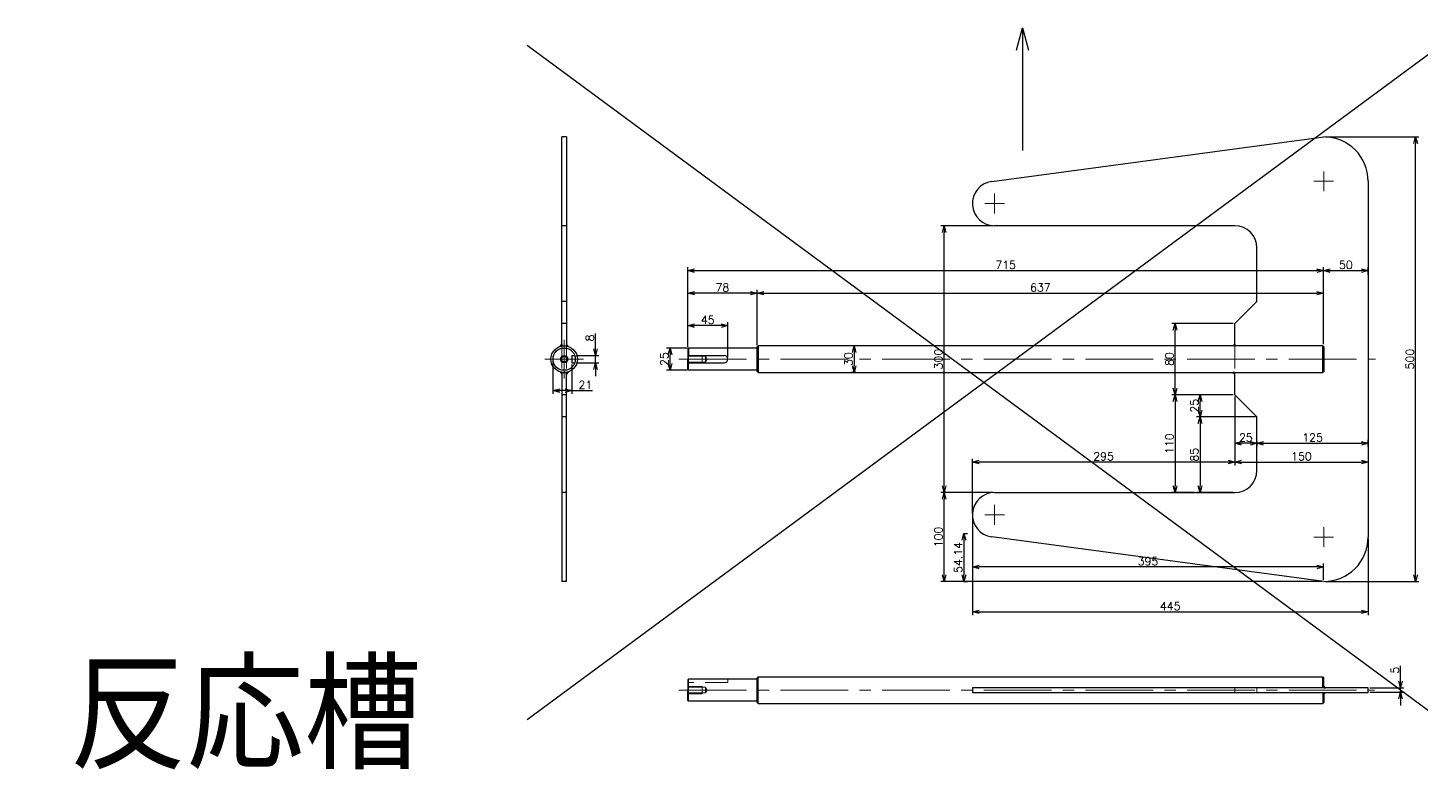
# Model space of a CAD drawing. Header units: millimetres. Extents: x -8731 to 85711, y -14522 to 31379.
# Drawn here: x 40509 to 42076, y 6147 to 6984 of the extents above; entities that cross this region are included whole.
import ezdxf
from ezdxf import colors
from ezdxf.entities.mleader import LeaderData, LeaderLine
from ezdxf.enums import TextEntityAlignment as Align
from ezdxf.math import Vec2, Vec3

# ---------------------------------------------------------------- set-up
doc = ezdxf.new("R2010")
doc.units = ezdxf.units.MM
doc.header["$LTSCALE"] = 4
doc.header["$PDMODE"] = 99
doc.header["$PDSIZE"] = 1
doc.linetypes.add('CENTER2', pattern=[28.575, 19.05, -3.175, 3.175, -3.175])
doc.linetypes.add('HIDDEN', pattern=[9.525, 6.35, -3.175])
for name, color, linetype, lineweight in [('04_HIDDEN', 2, 'HIDDEN', 13), ('05_CENTER', 4, 'CENTER2', 13), ('08_DIM', 3, 'Continuous', 13)]:
    doc.layers.add(name, color=color, linetype=linetype, lineweight=lineweight)
doc.layers.add('10_DRAFT', color=8, linetype='Continuous', lineweight=0, plot=False)
doc.styles.add('KSS_TXT', font='txt.shx', dxfattribs={"bigfont": 'extfont2.shx'})
doc.styles.get("Standard").update_dxf_attribs({"font": 'txt.shx', "bigfont": 'extfont2.shx'})
doc.dimstyles.new('KSS_DIM', dxfattribs={"dimscale": 3, "dimtxt": 3, "dimasz": 2.5, "dimexe": 1.25, "dimexo": 0.625, "dimtad": 1, "dimdsep": 46, "dimtxsty": 'KSS_TXT', "dimblk": 'OPEN30', "dimcen": 0, "dimazin": 2, "dimtfac": 0.75, "dimtmove": 0, "dimatfit": 3, "dimldrblk": 'OPEN30', "dimfxl": 1, "dimtolj": 1, "dimarcsym": 0})

# ---------------------------------------------------------------- blocks, each defined once
blk = doc.blocks.new('_Open30')
at = {"color": 0, "linetype": 'ByBlock', "lineweight": -2}
for p, q in [((-1, 0.268), (0, 0)), ((0, 0), (-1, -0.268)), ((0, 0), (-1, 0))]:
    blk.add_line(p, q, dxfattribs=at)
blk = doc.blocks.new('*D1268')
at = {"layer": '08_DIM', "color": 0, "lineweight": -2, "transparency": 16777216}
for p, q in [((41571.4, 6434.9), (41571.4, 6324)), ((42016.4, 6409.9), (42016.4, 6324)), ((41578.9, 6327.7), (42008.9, 6327.7))]:
    blk.add_line(p, q, dxfattribs=at)
at = {"layer": 'Defpoints', "color": 0, "transparency": 16777216}
for p in [(41571.4, 6436.8), (42016.4, 6411.8), (42016.4, 6327.7)]:
    blk.add_point(p, dxfattribs=at)
at = {"layer": '08_DIM', "color": 0, "lineweight": -2, "transparency": 16777216, "xscale": 7.5, "yscale": 7.5, "zscale": 7.5, "rotation": 180}
blk.add_blockref('_Open30', (41571.4, 6327.7), dxfattribs=at)
at = {"layer": '08_DIM', "color": 0, "lineweight": -2, "transparency": 16777216, "xscale": 7.5, "yscale": 7.5, "zscale": 7.5}
blk.add_blockref('_Open30', (42016.4, 6327.7), dxfattribs=at)
at = {"layer": '08_DIM', "color": 0, "transparency": 16777216, "insert": (41793.9, 6334.1), "char_height": 9, "attachment_point": 5, "style": 'KSS_TXT'}
blk.add_mtext('\\A1;445', dxfattribs=at)
blk = doc.blocks.new('*D1269')
at = {"layer": '08_DIM', "color": 0, "lineweight": -2, "transparency": 16777216}
for p, q in [((41968.3, 6861.8), (42073.5, 6861.8)), ((42069.8, 6369.3), (42069.8, 6854.3)), ((41968.3, 6361.8), (42073.5, 6361.8))]:
    blk.add_line(p, q, dxfattribs=at)
at = {"layer": 'Defpoints', "color": 0, "transparency": 16777216}
for p in [(41966.4, 6861.8), (42069.8, 6861.8), (41966.4, 6361.8)]:
    blk.add_point(p, dxfattribs=at)
at = {"layer": '08_DIM', "color": 0, "lineweight": -2, "transparency": 16777216, "xscale": 7.5, "yscale": 7.5, "zscale": 7.5}
for p, rotation in [((42069.8, 6861.8), 90), ((42069.8, 6361.8), 270)]:
    blk.add_blockref('_Open30', p, dxfattribs=dict(at, rotation=rotation))
at = {"layer": '08_DIM', "color": 0, "transparency": 16777216, "insert": (42063.4, 6611.8), "char_height": 9, "attachment_point": 5, "rotation": 90, "style": 'KSS_TXT'}
blk.add_mtext('\\A1;500', dxfattribs=at)
blk = doc.blocks.new('*D1270')
at = {"layer": '08_DIM', "color": 0, "lineweight": -2, "transparency": 16777216}
for p, q in [((41251.4, 6625.1), (41251.4, 6689.7)), ((41329.4, 6627.6), (41329.4, 6689.7)), ((41321.9, 6685.9), (41258.9, 6685.9))]:
    blk.add_line(p, q, dxfattribs=at)
at = {"layer": 'Defpoints', "color": 0, "transparency": 16777216}
for p in [(41251.4, 6685.9), (41251.4, 6623.3), (41329.4, 6625.8)]:
    blk.add_point(p, dxfattribs=at)
at = {"layer": '08_DIM', "color": 0, "lineweight": -2, "transparency": 16777216, "xscale": 7.5, "yscale": 7.5, "zscale": 7.5, "rotation": 180}
blk.add_blockref('_Open30', (41251.4, 6685.9), dxfattribs=at)
at = {"layer": '08_DIM', "color": 0, "lineweight": -2, "transparency": 16777216, "xscale": 7.5, "yscale": 7.5, "zscale": 7.5}
blk.add_blockref('_Open30', (41329.4, 6685.9), dxfattribs=at)
at = {"layer": '08_DIM', "color": 0, "transparency": 16777216, "insert": (41290.4, 6692.3), "char_height": 9, "attachment_point": 5, "style": 'KSS_TXT'}
blk.add_mtext('\\A1;78', dxfattribs=at)
blk = doc.blocks.new('*D1271')
at = {"layer": '08_DIM', "color": 0, "lineweight": -2, "transparency": 16777216}
for p, q in [((41329.4, 6627.6), (41329.4, 6689.7)), ((41966.4, 6628.6), (41966.4, 6689.7)), ((41336.9, 6685.9), (41958.9, 6685.9))]:
    blk.add_line(p, q, dxfattribs=at)
at = {"layer": 'Defpoints', "color": 0, "transparency": 16777216}
for p in [(41966.4, 6685.9), (41966.4, 6626.8), (41329.4, 6625.8)]:
    blk.add_point(p, dxfattribs=at)
at = {"layer": '08_DIM', "color": 0, "lineweight": -2, "transparency": 16777216, "xscale": 7.5, "yscale": 7.5, "zscale": 7.5, "rotation": 180}
blk.add_blockref('_Open30', (41329.4, 6685.9), dxfattribs=at)
at = {"layer": '08_DIM', "color": 0, "lineweight": -2, "transparency": 16777216, "xscale": 7.5, "yscale": 7.5, "zscale": 7.5}
blk.add_blockref('_Open30', (41966.4, 6685.9), dxfattribs=at)
at = {"layer": '08_DIM', "color": 0, "transparency": 16777216, "insert": (41647.9, 6692.3), "char_height": 9, "attachment_point": 5, "style": 'KSS_TXT'}
blk.add_mtext('\\A1;637', dxfattribs=at)
blk = doc.blocks.new('*D1272')
at = {"layer": '08_DIM', "color": 0, "lineweight": -2, "transparency": 16777216}
for p, q in [((41250.6, 6624.3), (41227.7, 6624.3)), ((41231.5, 6606.8), (41231.5, 6616.8)), ((41250.6, 6599.3), (41227.7, 6599.3))]:
    blk.add_line(p, q, dxfattribs=at)
at = {"layer": 'Defpoints', "color": 0, "transparency": 16777216}
for p in [(41231.5, 6624.3), (41252.4, 6624.3), (41252.4, 6599.3)]:
    blk.add_point(p, dxfattribs=at)
at = {"layer": '08_DIM', "color": 0, "lineweight": -2, "transparency": 16777216, "xscale": 7.5, "yscale": 7.5, "zscale": 7.5}
for p, rotation in [((41231.5, 6624.3), 90), ((41231.5, 6599.3), 270)]:
    blk.add_blockref('_Open30', p, dxfattribs=dict(at, rotation=rotation))
at = {"layer": '08_DIM', "color": 0, "transparency": 16777216, "insert": (41225.1, 6611.8), "char_height": 9, "attachment_point": 5, "rotation": 90, "style": 'KSS_TXT'}
blk.add_mtext('\\A1;25', dxfattribs=at)
blk = doc.blocks.new('*D1273')
at = {"layer": '08_DIM', "color": 0, "lineweight": -2, "transparency": 16777216}
for p, q in [((41440.9, 6626.8), (41434.7, 6626.8)), ((41438.5, 6619.3), (41438.5, 6604.3)), ((41440.9, 6596.8), (41434.7, 6596.8))]:
    blk.add_line(p, q, dxfattribs=at)
at = {"layer": 'Defpoints', "color": 0, "transparency": 16777216}
for p in [(41442.7, 6626.8), (41438.5, 6596.8), (41442.7, 6596.8)]:
    blk.add_point(p, dxfattribs=at)
at = {"layer": '08_DIM', "color": 0, "lineweight": -2, "transparency": 16777216, "xscale": 7.5, "yscale": 7.5, "zscale": 7.5}
for p, rotation in [((41438.5, 6626.8), 90), ((41438.5, 6596.8), 270)]:
    blk.add_blockref('_Open30', p, dxfattribs=dict(at, rotation=rotation))
at = {"layer": '08_DIM', "color": 0, "transparency": 16777216, "insert": (41432.1, 6611.8), "char_height": 9, "attachment_point": 5, "rotation": 90, "style": 'KSS_TXT'}
blk.add_mtext('\\A1;30', dxfattribs=at)
blk = doc.blocks.new('*D1274')
at = {"layer": '08_DIM', "color": 0, "lineweight": -2, "transparency": 16777216}
for p, q in [((41251.4, 6625.1), (41251.4, 6715.1)), ((41258.9, 6711.3), (41958.9, 6711.3)), ((41966.4, 6628.6), (41966.4, 6715.1))]:
    blk.add_line(p, q, dxfattribs=at)
at = {"layer": 'Defpoints', "color": 0, "transparency": 16777216}
for p in [(41966.4, 6711.3), (41966.4, 6626.8), (41251.4, 6623.3)]:
    blk.add_point(p, dxfattribs=at)
at = {"layer": '08_DIM', "color": 0, "lineweight": -2, "transparency": 16777216, "xscale": 7.5, "yscale": 7.5, "zscale": 7.5, "rotation": 180}
blk.add_blockref('_Open30', (41251.4, 6711.3), dxfattribs=at)
at = {"layer": '08_DIM', "color": 0, "lineweight": -2, "transparency": 16777216, "xscale": 7.5, "yscale": 7.5, "zscale": 7.5}
blk.add_blockref('_Open30', (41966.4, 6711.3), dxfattribs=at)
at = {"layer": '08_DIM', "color": 0, "transparency": 16777216, "insert": (41608.9, 6717.7), "char_height": 9, "attachment_point": 5, "style": 'KSS_TXT'}
blk.add_mtext('\\A1;715', dxfattribs=at)
blk = doc.blocks.new('*D1275')
at = {"layer": '08_DIM', "color": 0, "lineweight": -2, "transparency": 16777216}
for p, q in [((41966.4, 6628.6), (41966.4, 6715.1)), ((41973.9, 6711.3), (42008.9, 6711.3)), ((42016.4, 6707.1), (42016.4, 6715.1))]:
    blk.add_line(p, q, dxfattribs=at)
at = {"layer": 'Defpoints', "color": 0, "transparency": 16777216}
for p in [(42016.4, 6711.3), (42016.4, 6705.3), (41966.4, 6626.8)]:
    blk.add_point(p, dxfattribs=at)
at = {"layer": '08_DIM', "color": 0, "lineweight": -2, "transparency": 16777216, "xscale": 7.5, "yscale": 7.5, "zscale": 7.5, "rotation": 180}
blk.add_blockref('_Open30', (41966.4, 6711.3), dxfattribs=at)
at = {"layer": '08_DIM', "color": 0, "lineweight": -2, "transparency": 16777216, "xscale": 7.5, "yscale": 7.5, "zscale": 7.5}
blk.add_blockref('_Open30', (42016.4, 6711.3), dxfattribs=at)
at = {"layer": '08_DIM', "color": 0, "transparency": 16777216, "insert": (41991.4, 6717.7), "char_height": 9, "attachment_point": 5, "style": 'KSS_TXT'}
blk.add_mtext('\\A1;50', dxfattribs=at)
blk = doc.blocks.new('*D1276')
at = {"layer": '08_DIM', "color": 0, "lineweight": -2, "transparency": 16777216}
for p, q in [((42052.8, 6249.7), (42052.8, 6266.9)), ((42018.3, 6242.2), (42056.5, 6242.2)), ((42018.3, 6237.2), (42056.5, 6237.2)), ((42052.8, 6237.2), (42052.8, 6242.2)), ((42052.8, 6229.7), (42052.8, 6222.2))]:
    blk.add_line(p, q, dxfattribs=at)
at = {"layer": 'Defpoints', "color": 0, "transparency": 16777216}
for p in [(42016.4, 6242.2), (42016.4, 6237.2), (42052.8, 6242.2)]:
    blk.add_point(p, dxfattribs=at)
at = {"layer": '08_DIM', "color": 0, "lineweight": -2, "transparency": 16777216, "xscale": 7.5, "yscale": 7.5, "zscale": 7.5}
for p, rotation in [((42052.8, 6242.2), 270), ((42052.8, 6237.2), 90)]:
    blk.add_blockref('_Open30', p, dxfattribs=dict(at, rotation=rotation))
at = {"layer": '08_DIM', "color": 0, "transparency": 16777216, "insert": (42046.4, 6262), "char_height": 9, "attachment_point": 5, "rotation": 90, "style": 'KSS_TXT'}
blk.add_mtext('\\A1;5', dxfattribs=at)
blk = doc.blocks.new('*D1277')
at = {"layer": '08_DIM', "color": 0, "lineweight": -2, "transparency": 16777216}
for p, q in [((41594.6, 6461.8), (41535.9, 6461.8)), ((41539.7, 6369.3), (41539.7, 6454.3)), ((41964.6, 6361.8), (41535.9, 6361.8))]:
    blk.add_line(p, q, dxfattribs=at)
at = {"layer": 'Defpoints', "color": 0, "transparency": 16777216}
for p in [(41539.7, 6461.8), (41596.4, 6461.8), (41966.4, 6361.8)]:
    blk.add_point(p, dxfattribs=at)
at = {"layer": '08_DIM', "color": 0, "lineweight": -2, "transparency": 16777216, "xscale": 7.5, "yscale": 7.5, "zscale": 7.5}
for p, rotation in [((41539.7, 6461.8), 90), ((41539.7, 6361.8), 270)]:
    blk.add_blockref('_Open30', p, dxfattribs=dict(at, rotation=rotation))
at = {"layer": '08_DIM', "color": 0, "transparency": 16777216, "insert": (41533.3, 6411.8), "char_height": 9, "attachment_point": 5, "rotation": 90, "style": 'KSS_TXT'}
blk.add_mtext('\\A1;100', dxfattribs=at)
blk = doc.blocks.new('*D1278')
at = {"layer": '08_DIM', "color": 0, "lineweight": -2, "transparency": 16777216}
for p, q in [((41594.6, 6761.8), (41535.9, 6761.8)), ((41539.7, 6469.3), (41539.7, 6754.3)), ((41594.6, 6461.8), (41535.9, 6461.8))]:
    blk.add_line(p, q, dxfattribs=at)
at = {"layer": 'Defpoints', "color": 0, "transparency": 16777216}
for p in [(41539.7, 6761.8), (41596.4, 6761.8), (41596.4, 6461.8)]:
    blk.add_point(p, dxfattribs=at)
at = {"layer": '08_DIM', "color": 0, "lineweight": -2, "transparency": 16777216, "xscale": 7.5, "yscale": 7.5, "zscale": 7.5}
for p, rotation in [((41539.7, 6761.8), 90), ((41539.7, 6461.8), 270)]:
    blk.add_blockref('_Open30', p, dxfattribs=dict(at, rotation=rotation))
at = {"layer": '08_DIM', "color": 0, "transparency": 16777216, "insert": (41533.3, 6611.8), "char_height": 9, "attachment_point": 5, "rotation": 90, "style": 'KSS_TXT'}
blk.add_mtext('\\A1;300', dxfattribs=at)
blk = doc.blocks.new('*D1279')
at = {"layer": '08_DIM', "color": 0, "lineweight": -2, "transparency": 16777216}
for p, q in [((41891.4, 6518.6), (41891.4, 6520.9)), ((41898.9, 6517.2), (42008.9, 6517.2)), ((42016.4, 6513.6), (42016.4, 6520.9))]:
    blk.add_line(p, q, dxfattribs=at)
at = {"layer": 'Defpoints', "color": 0, "transparency": 16777216}
for p in [(42016.4, 6517.2), (41891.4, 6516.8), (42016.4, 6511.8)]:
    blk.add_point(p, dxfattribs=at)
at = {"layer": '08_DIM', "color": 0, "lineweight": -2, "transparency": 16777216, "xscale": 7.5, "yscale": 7.5, "zscale": 7.5, "rotation": 180}
blk.add_blockref('_Open30', (41891.4, 6517.2), dxfattribs=at)
at = {"layer": '08_DIM', "color": 0, "lineweight": -2, "transparency": 16777216, "xscale": 7.5, "yscale": 7.5, "zscale": 7.5}
blk.add_blockref('_Open30', (42016.4, 6517.2), dxfattribs=at)
at = {"layer": '08_DIM', "color": 0, "transparency": 16777216, "insert": (41953.9, 6523.6), "char_height": 9, "attachment_point": 5, "style": 'KSS_TXT'}
blk.add_mtext('\\A1;125', dxfattribs=at)
blk = doc.blocks.new('*D1280')
at = {"layer": '08_DIM', "color": 0, "lineweight": -2, "transparency": 16777216}
for p, q in [((41889.6, 6546.8), (41823.6, 6546.8)), ((41827.4, 6539.3), (41827.4, 6469.3)), ((41864.6, 6461.8), (41823.6, 6461.8))]:
    blk.add_line(p, q, dxfattribs=at)
at = {"layer": 'Defpoints', "color": 0, "transparency": 16777216}
for p in [(41891.4, 6546.8), (41827.4, 6461.8), (41866.4, 6461.8)]:
    blk.add_point(p, dxfattribs=at)
at = {"layer": '08_DIM', "color": 0, "lineweight": -2, "transparency": 16777216, "xscale": 7.5, "yscale": 7.5, "zscale": 7.5}
for p, rotation in [((41827.4, 6546.8), 90), ((41827.4, 6461.8), 270)]:
    blk.add_blockref('_Open30', p, dxfattribs=dict(at, rotation=rotation))
at = {"layer": '08_DIM', "color": 0, "transparency": 16777216, "insert": (41821, 6504.3), "char_height": 9, "attachment_point": 5, "rotation": 90, "style": 'KSS_TXT'}
blk.add_mtext('\\A1;85', dxfattribs=at)
blk = doc.blocks.new('*D1281')
at = {"layer": '08_DIM', "color": 0, "lineweight": -2, "transparency": 16777216}
for p, q in [((41864.6, 6571.8), (41823.6, 6571.8)), ((41827.4, 6554.3), (41827.4, 6564.3)), ((41889.6, 6546.8), (41823.6, 6546.8))]:
    blk.add_line(p, q, dxfattribs=at)
at = {"layer": 'Defpoints', "color": 0, "transparency": 16777216}
for p in [(41827.4, 6571.8), (41866.4, 6571.8), (41891.4, 6546.8)]:
    blk.add_point(p, dxfattribs=at)
at = {"layer": '08_DIM', "color": 0, "lineweight": -2, "transparency": 16777216, "xscale": 7.5, "yscale": 7.5, "zscale": 7.5}
for p, rotation in [((41827.4, 6571.8), 90), ((41827.4, 6546.8), 270)]:
    blk.add_blockref('_Open30', p, dxfattribs=dict(at, rotation=rotation))
at = {"layer": '08_DIM', "color": 0, "transparency": 16777216, "insert": (41821, 6559.3), "char_height": 9, "attachment_point": 5, "rotation": 90, "style": 'KSS_TXT'}
blk.add_mtext('\\A1;25', dxfattribs=at)
blk = doc.blocks.new('*D1282')
at = {"layer": '08_DIM', "color": 0, "lineweight": -2, "transparency": 16777216}
for p, q in [((41864.6, 6651.8), (41795.6, 6651.8)), ((41799.3, 6579.3), (41799.3, 6644.3)), ((41864.6, 6571.8), (41795.6, 6571.8))]:
    blk.add_line(p, q, dxfattribs=at)
at = {"layer": 'Defpoints', "color": 0, "transparency": 16777216}
for p in [(41799.3, 6651.8), (41866.4, 6651.8), (41866.4, 6571.8)]:
    blk.add_point(p, dxfattribs=at)
at = {"layer": '08_DIM', "color": 0, "lineweight": -2, "transparency": 16777216, "xscale": 7.5, "yscale": 7.5, "zscale": 7.5}
for p, rotation in [((41799.3, 6651.8), 90), ((41799.3, 6571.8), 270)]:
    blk.add_blockref('_Open30', p, dxfattribs=dict(at, rotation=rotation))
at = {"layer": '08_DIM', "color": 0, "transparency": 16777216, "insert": (41793, 6611.8), "char_height": 9, "attachment_point": 5, "rotation": 90, "style": 'KSS_TXT'}
blk.add_mtext('\\A1;80', dxfattribs=at)
blk = doc.blocks.new('*D1283')
at = {"layer": '08_DIM', "color": 0, "lineweight": -2, "transparency": 16777216}
for p, q in [((41864.6, 6571.8), (41795.6, 6571.8)), ((41799.3, 6564.3), (41799.3, 6469.3)), ((41821.7, 6461.8), (41795.6, 6461.8))]:
    blk.add_line(p, q, dxfattribs=at)
at = {"layer": 'Defpoints', "color": 0, "transparency": 16777216}
for p in [(41866.4, 6571.8), (41799.3, 6461.8), (41823.6, 6461.8)]:
    blk.add_point(p, dxfattribs=at)
at = {"layer": '08_DIM', "color": 0, "lineweight": -2, "transparency": 16777216, "xscale": 7.5, "yscale": 7.5, "zscale": 7.5}
for p, rotation in [((41799.3, 6571.8), 90), ((41799.3, 6461.8), 270)]:
    blk.add_blockref('_Open30', p, dxfattribs=dict(at, rotation=rotation))
at = {"layer": '08_DIM', "color": 0, "transparency": 16777216, "insert": (41793, 6516.8), "char_height": 9, "attachment_point": 5, "rotation": 90, "style": 'KSS_TXT'}
blk.add_mtext('\\A1;110', dxfattribs=at)
blk = doc.blocks.new('*D1284')
at = {"layer": '08_DIM', "color": 0, "lineweight": -2, "transparency": 16777216}
for p, q in [((41866.4, 6569.9), (41866.4, 6492.3)), ((41873.9, 6496.1), (42008.9, 6496.1)), ((42016.4, 6500.2), (42016.4, 6492.3))]:
    blk.add_line(p, q, dxfattribs=at)
at = {"layer": 'Defpoints', "color": 0, "transparency": 16777216}
for p in [(41866.4, 6571.8), (42016.4, 6502), (42016.4, 6496.1)]:
    blk.add_point(p, dxfattribs=at)
at = {"layer": '08_DIM', "color": 0, "lineweight": -2, "transparency": 16777216, "xscale": 7.5, "yscale": 7.5, "zscale": 7.5, "rotation": 180}
blk.add_blockref('_Open30', (41866.4, 6496.1), dxfattribs=at)
at = {"layer": '08_DIM', "color": 0, "lineweight": -2, "transparency": 16777216, "xscale": 7.5, "yscale": 7.5, "zscale": 7.5}
blk.add_blockref('_Open30', (42016.4, 6496.1), dxfattribs=at)
at = {"layer": '08_DIM', "color": 0, "transparency": 16777216, "insert": (41941.4, 6502.5), "char_height": 9, "attachment_point": 5, "style": 'KSS_TXT'}
blk.add_mtext('\\A1;150', dxfattribs=at)
blk = doc.blocks.new('*D1285')
at = {"layer": '08_DIM', "color": 0, "lineweight": -2, "transparency": 16777216}
for p, q in [((41866.4, 6569.9), (41866.4, 6513.4)), ((41883.9, 6517.2), (41873.9, 6517.2)), ((41891.4, 6519), (41891.4, 6513.4))]:
    blk.add_line(p, q, dxfattribs=at)
at = {"layer": 'Defpoints', "color": 0, "transparency": 16777216}
for p in [(41866.4, 6571.8), (41866.4, 6517.2), (41891.4, 6520.9)]:
    blk.add_point(p, dxfattribs=at)
at = {"layer": '08_DIM', "color": 0, "lineweight": -2, "transparency": 16777216, "xscale": 7.5, "yscale": 7.5, "zscale": 7.5, "rotation": 180}
blk.add_blockref('_Open30', (41866.4, 6517.2), dxfattribs=at)
at = {"layer": '08_DIM', "color": 0, "lineweight": -2, "transparency": 16777216, "xscale": 7.5, "yscale": 7.5, "zscale": 7.5}
blk.add_blockref('_Open30', (41891.4, 6517.2), dxfattribs=at)
at = {"layer": '08_DIM', "color": 0, "transparency": 16777216, "insert": (41878.9, 6523.6), "char_height": 9, "attachment_point": 5, "style": 'KSS_TXT'}
blk.add_mtext('\\A1;25', dxfattribs=at)
blk = doc.blocks.new('*D1286')
at = {"layer": '08_DIM', "color": 0, "lineweight": -2, "transparency": 16777216}
for p, q in [((41147.7, 6623.3), (41147.7, 6640.5)), ((41126.1, 6615.8), (41151.4, 6615.8)), ((41147.7, 6607.8), (41147.7, 6615.8)), ((41126.1, 6607.8), (41151.4, 6607.8)), ((41147.7, 6600.3), (41147.7, 6592.8))]:
    blk.add_line(p, q, dxfattribs=at)
at = {"layer": 'Defpoints', "color": 0, "transparency": 16777216}
for p in [(41124.3, 6615.8), (41147.7, 6615.8), (41124.3, 6607.8)]:
    blk.add_point(p, dxfattribs=at)
at = {"layer": '08_DIM', "color": 0, "lineweight": -2, "transparency": 16777216, "xscale": 7.5, "yscale": 7.5, "zscale": 7.5}
for p, rotation in [((41147.7, 6615.8), 270), ((41147.7, 6607.8), 90)]:
    blk.add_blockref('_Open30', p, dxfattribs=dict(at, rotation=rotation))
at = {"layer": '08_DIM', "color": 0, "transparency": 16777216, "insert": (41141.3, 6635.6), "char_height": 9, "attachment_point": 5, "rotation": 90, "style": 'KSS_TXT'}
blk.add_mtext('\\A1;8', dxfattribs=at)
blk = doc.blocks.new('*D1287')
at = {"layer": '08_DIM', "color": 0, "lineweight": -2, "transparency": 16777216}
for p, q in [((41099.9, 6609.9), (41099.9, 6572.7)), ((41120.9, 6605.9), (41120.9, 6572.7)), ((41113.4, 6576.4), (41107.4, 6576.4)), ((41120.9, 6576.4), (41144.2, 6576.4))]:
    blk.add_line(p, q, dxfattribs=at)
at = {"layer": 'Defpoints', "color": 0, "transparency": 16777216}
for p in [(41099.9, 6611.8), (41120.9, 6607.8), (41099.9, 6576.4)]:
    blk.add_point(p, dxfattribs=at)
at = {"layer": '08_DIM', "color": 0, "lineweight": -2, "transparency": 16777216, "xscale": 7.5, "yscale": 7.5, "zscale": 7.5, "rotation": 180}
blk.add_blockref('_Open30', (41099.9, 6576.4), dxfattribs=at)
at = {"layer": '08_DIM', "color": 0, "lineweight": -2, "transparency": 16777216, "xscale": 7.5, "yscale": 7.5, "zscale": 7.5}
blk.add_blockref('_Open30', (41120.9, 6576.4), dxfattribs=at)
at = {"layer": '08_DIM', "color": 0, "transparency": 16777216, "insert": (41136.3, 6582.8), "char_height": 9, "attachment_point": 5, "style": 'KSS_TXT'}
blk.add_mtext('\\A1;21', dxfattribs=at)
blk = doc.blocks.new('*D1288')
at = {"layer": '08_DIM', "color": 0, "lineweight": -2, "transparency": 16777216}
for p, q in [((41866.4, 6569.9), (41866.4, 6492.3)), ((41571.4, 6438.6), (41571.4, 6499.8)), ((41858.9, 6496.1), (41578.9, 6496.1))]:
    blk.add_line(p, q, dxfattribs=at)
at = {"layer": 'Defpoints', "color": 0, "transparency": 16777216}
for p in [(41866.4, 6571.8), (41571.4, 6496.1), (41571.4, 6436.8)]:
    blk.add_point(p, dxfattribs=at)
at = {"layer": '08_DIM', "color": 0, "lineweight": -2, "transparency": 16777216, "xscale": 7.5, "yscale": 7.5, "zscale": 7.5, "rotation": 180}
blk.add_blockref('_Open30', (41571.4, 6496.1), dxfattribs=at)
at = {"layer": '08_DIM', "color": 0, "lineweight": -2, "transparency": 16777216, "xscale": 7.5, "yscale": 7.5, "zscale": 7.5}
blk.add_blockref('_Open30', (41866.4, 6496.1), dxfattribs=at)
at = {"layer": '08_DIM', "color": 0, "transparency": 16777216, "insert": (41718.9, 6502.5), "char_height": 9, "attachment_point": 5, "style": 'KSS_TXT'}
blk.add_mtext('\\A1;295', dxfattribs=at)
blk = doc.blocks.new('A$C67527B72_1_1')
at = {"color": 0}
for p, q in [((263.7, 199.8), (637, 250)), ((687, 200), (687, 0)), ((537, 150), (267, 150)), ((562, 65), (562, 125)), ((537, 40), (562, 65)), ((537, 15), (537, 40)), ((-77, 12.5), (-78, 11.5)), ((-78, 11.5), (-78, 0)), ((-78, 4), (-37, 4)), ((-78, -11.5), (-78, 0)), ((0, 12.5), (-77, 12.5)), ((-77, 12.5), (-77, 4)), ((0, 14), (1, 15)), ((0, -14), (0, 14)), ((1, 15), (1, -15)), ((636, 15), (1, 15)), ((636, -15), (636, 15)), ((637, 14), (636, 15)), ((637, 14), (637, -14)), ((687, 0), (687, -200)), ((-78, -4), (-37, -4)), ((-77, -12.5), (-78, -11.5)), ((-77, -12.5), (-77, -4)), ((0, -12.5), (-77, -12.5)), ((1, -15), (0, -14)), ((1, -15), (636, -15)), ((537, -40), (537, -15)), ((637, -14), (636, -15)), ((562, -65), (537, -40)), ((562, -125), (562, -65)), ((267, -150), (537, -150)), ((637, -250), (263.7, -199.8))]:
    blk.add_line(p, q, dxfattribs=at)
at = {"color": 3}
for points in [[(537, 15), (535, 15), (537, 17), (537, 17)], [(537, -15), (535, -15), (537, -17), (537, -17)]]:
    blk.add_lwpolyline(points, close=True, dxfattribs=at)
at = {"color": 0}
for centre, radius, start, end in [((637, 200), 50, 0, 90), ((267, 175), 25, 97.6618, 270), ((537, 125), 25, 0, 90), ((-37, 0), 4, 270, 90), ((537, -125), 25, 270, 0), ((267, -175), 25, 90, 262.3382), ((637, -200), 50, 270, 0)]:
    blk.add_arc(centre, radius, start, end, dxfattribs=at)
at = {"layer": '04_HIDDEN', "ltscale": 5}
for p, q in [((-62, 4), (-78, 4)), ((-58, 3.3), (-78, 3.3)), ((-62, -4), (-62, 4)), ((-56.1, 0), (-58, 3.3)), ((-58, -3.2), (-58, 3.3)), ((-58, -3.2), (-56.1, 0)), ((-78, -3.2), (-58, -3.2)), ((-78, -4), (-62, -4))]:
    blk.add_line(p, q, dxfattribs=at)
at = {"layer": '04_HIDDEN'}
for p, q in [((-77, -4), (-77, 4)), ((537, 15), (537, -15))]:
    blk.add_line(p, q, dxfattribs=at)
at = {"layer": '05_CENTER'}
blk.add_line((-88, 0), (695.3, 0), dxfattribs=at)
at = {"layer": '10_DRAFT'}
for p, q in [((637, 211.1), (637, 188.9)), ((648.1, 200), (625.9, 200)), ((278.1, 175), (255.9, 175)), ((267, 186.1), (267, 163.9)), ((267, -186.1), (267, -163.9)), ((278.1, -175), (255.9, -175)), ((648.1, -200), (625.9, -200)), ((637, -211.1), (637, -188.9))]:
    blk.add_line(p, q, dxfattribs=at)
blk = doc.blocks.new('M8Tz_2_1')
at = {"color": 0}
for radius in [4, 3.25]:
    blk.add_circle((0, 0), radius, dxfattribs=at)
at = {"layer": '05_CENTER'}
for p, q in [((6.9, 0), (-6.9, 0)), ((0, -6.9), (0, 6.9))]:
    blk.add_line(p, q, dxfattribs=at)
blk = doc.blocks.new('A$C479A4CA0_1_1')
at = {"color": 0}
for p, q in [((2.5, 250), (-2.5, 250)), ((-2.5, 14.8), (-2.5, 250)), ((2.5, 250), (2.5, 14.8)), ((2.5, 150), (-2.5, 150)), ((2.5, 65), (-2.5, 65)), ((2.5, 40), (-2.5, 40)), ((-2.5, 15), (2.5, 15)), ((8.5, 4), (11.8, 4)), ((8.5, 4), (8.5, -4)), ((-2.5, -14.8), (-2.5, -250)), ((-2.5, -15), (2.5, -15)), ((2.5, -250), (2.5, -14.8)), ((8.5, -4), (11.8, -4)), ((2.5, -40), (-2.5, -40)), ((2.5, -65), (-2.5, -65)), ((2.5, -150), (-2.5, -150)), ((2.5, -250), (-2.5, -250))]:
    blk.add_line(p, q, dxfattribs=at)
at = {"color": 3}
for points in [[(-2.5, 14.8), (-4.5, 14.3), (-2.5, 17), (-2.5, 17)], [(2.5, 14.8), (4.5, 14.3), (2.5, 17), (2.5, 17)], [(-2.5, -14.8), (-4.5, -14.3), (-2.5, -17), (-2.5, -17)], [(2.5, -14.8), (4.5, -14.3), (2.5, -17), (2.5, -17)]]:
    blk.add_lwpolyline(points, close=True, dxfattribs=at)
at = {"color": 0}
for radius in [15, 12.5]:
    blk.add_circle((0, 0), radius, dxfattribs=at)
at = {"layer": '04_HIDDEN'}
for p, q in [((-2.5, 14.8), (-2.5, -14.8)), ((2.5, 14.8), (2.5, -14.8))]:
    blk.add_line(p, q, dxfattribs=at)
at = {"layer": '05_CENTER'}
for p, q in [((0, -21.7), (0, 21.7)), ((21.7, 0), (-21.7, 0))]:
    blk.add_line(p, q, dxfattribs=at)
blk.add_blockref('M8Tz_2_1', (0, 0))
blk = doc.blocks.new('A$C34247205_1_1')
at = {"color": 0}
for p, q in [((-77, 12.5), (-78, 11.5)), ((-78, 11.5), (-78, 0)), ((-78, -11.5), (-78, 0)), ((-78, -10.8), (-78, 0)), ((0, 12.5), (-77, 12.5)), ((-77, -12.5), (-77, 12.5)), ((0, 14), (1, 15)), ((0, -14), (0, 14)), ((1, 15), (636, 15)), ((1, -15), (1, 15)), ((687, 2.5), (242, 2.5)), ((242, 2.5), (242, -2.5)), ((636, 2.5), (636, 15)), ((637, 14), (636, 15)), ((637, 2.5), (637, 14)), ((687, -2.5), (687, 2.5)), ((-77, -12.5), (-78, -11.5)), ((0, -12.5), (-77, -12.5)), ((0, -14), (1, -15)), ((1, -15), (636, -15)), ((242, -2.5), (687, -2.5)), ((636, -2.5), (636, -15)), ((637, -14), (636, -15)), ((637, -2.5), (637, -14))]:
    blk.add_line(p, q, dxfattribs=at)
at = {"color": 3}
for points in [[(637, 2.5), (639, 2.5), (637, 4.5), (637, 4.5)], [(637, -2.5), (639, -2.5), (637, -4.5), (637, -4.5)]]:
    blk.add_lwpolyline(points, close=True, dxfattribs=at)
at = {"layer": '04_HIDDEN'}
for p, q in [((-33, 8.5), (-78, 8.5)), ((-33, 8.5), (-33, 12.5)), ((537, -2.5), (537, 2.5)), ((562, -2.5), (562, 2.5))]:
    blk.add_line(p, q, dxfattribs=at)
at = {"layer": '04_HIDDEN', "ltscale": 5}
for p, q in [((-62, 4), (-78, 4)), ((-58, 3.3), (-78, 3.3)), ((-62, -4), (-62, 4)), ((-56.1, 0), (-58, 3.3)), ((-58, -3.2), (-58, 3.3)), ((-58, -3.2), (-56.1, 0)), ((-78, -3.2), (-58, -3.2)), ((-78, -4), (-62, -4))]:
    blk.add_line(p, q, dxfattribs=at)
at = {"layer": '05_CENTER'}
blk.add_line((-88, 0), (694.2, 0), dxfattribs=at)
blk = doc.blocks.new('*D1289')
at = {"layer": '08_DIM', "color": 0, "lineweight": -2, "transparency": 16777216}
for p, q in [((41251.4, 6625.1), (41251.4, 6653.2)), ((41288.9, 6649.5), (41258.9, 6649.5)), ((41296.4, 6613.6), (41296.4, 6653.2))]:
    blk.add_line(p, q, dxfattribs=at)
at = {"layer": 'Defpoints', "color": 0, "transparency": 16777216}
for p in [(41251.4, 6649.5), (41251.4, 6623.3), (41296.4, 6611.8)]:
    blk.add_point(p, dxfattribs=at)
at = {"layer": '08_DIM', "color": 0, "lineweight": -2, "transparency": 16777216, "xscale": 7.5, "yscale": 7.5, "zscale": 7.5, "rotation": 180}
blk.add_blockref('_Open30', (41251.4, 6649.5), dxfattribs=at)
at = {"layer": '08_DIM', "color": 0, "lineweight": -2, "transparency": 16777216, "xscale": 7.5, "yscale": 7.5, "zscale": 7.5}
blk.add_blockref('_Open30', (41296.4, 6649.5), dxfattribs=at)
at = {"layer": '08_DIM', "color": 0, "transparency": 16777216, "insert": (41273.9, 6655.8), "char_height": 9, "attachment_point": 5, "style": 'KSS_TXT'}
blk.add_mtext('\\A1;45', dxfattribs=at)
blk = doc.blocks.new('*D1290')
at = {"layer": '08_DIM', "color": 0, "lineweight": -2, "transparency": 16777216}
for p, q in [((41571.4, 6377.6), (41571.4, 6374.4)), ((41958.9, 6378.1), (41578.9, 6378.1)), ((41966.4, 6363.6), (41966.4, 6381.9))]:
    blk.add_line(p, q, dxfattribs=at)
at = {"layer": 'Defpoints', "color": 0, "transparency": 16777216}
for p in [(41571.4, 6379.4), (41571.4, 6378.1), (41966.4, 6361.8)]:
    blk.add_point(p, dxfattribs=at)
at = {"layer": '08_DIM', "color": 0, "lineweight": -2, "transparency": 16777216, "xscale": 7.5, "yscale": 7.5, "zscale": 7.5, "rotation": 180}
blk.add_blockref('_Open30', (41571.4, 6378.1), dxfattribs=at)
at = {"layer": '08_DIM', "color": 0, "lineweight": -2, "transparency": 16777216, "xscale": 7.5, "yscale": 7.5, "zscale": 7.5}
blk.add_blockref('_Open30', (41966.4, 6378.1), dxfattribs=at)
at = {"layer": '08_DIM', "color": 0, "transparency": 16777216, "insert": (41768.9, 6384.5), "char_height": 9, "attachment_point": 5, "style": 'KSS_TXT'}
blk.add_mtext('\\A1;395', dxfattribs=at)
blk = doc.blocks.new('*D1291')
at = {"layer": '08_DIM', "color": 0, "lineweight": -2, "transparency": 16777216}
for p, q in [((41561.3, 6415.9), (41565.8, 6415.9)), ((41562, 6408.4), (41562, 6369.3)), ((41561.3, 6361.8), (41565.8, 6361.8))]:
    blk.add_line(p, q, dxfattribs=at)
at = {"layer": 'Defpoints', "color": 0, "transparency": 16777216}
for p in [(41559.4, 6415.9), (41559.4, 6361.8), (41562, 6361.8)]:
    blk.add_point(p, dxfattribs=at)
at = {"layer": '08_DIM', "color": 0, "lineweight": -2, "transparency": 16777216, "xscale": 7.5, "yscale": 7.5, "zscale": 7.5}
for p, rotation in [((41562, 6415.9), 90), ((41562, 6361.8), 270)]:
    blk.add_blockref('_Open30', p, dxfattribs=dict(at, rotation=rotation))
at = {"layer": '08_DIM', "color": 0, "transparency": 16777216, "insert": (41555.6, 6388.8), "char_height": 9, "attachment_point": 5, "rotation": 90, "style": 'KSS_TXT'}
blk.add_mtext('\\A1;54.14', dxfattribs=at)
blk = doc.blocks.new('AM_BALLOON1')
at = {"transparency": 16777216}
blk.add_circle((0, 0), 5, dxfattribs=at)
blk.add_attdef('B_NUMBER', text='', height=3, dxfattribs=at).set_placement((0, 0), align=Align.MIDDLE_CENTER)
blk = doc.blocks.new('_OPEN')
at = {"color": 0, "linetype": 'ByBlock'}
for p, q in [((-1, 0.167), (0, 0)), ((0, 0), (-1, -0.167)), ((0, 0), (-1, 0))]:
    blk.add_line(p, q, dxfattribs=at)

msp = doc.modelspace()

# ---------------------------------------------------------------- linework, layer by layer
at = {"color": 1}
for p, q in [((41070.88987, 6964.91717), (42098.7067, 6206.36027)), ((42098.7067, 6964.91717), (41070.88987, 6206.36027))]:
    msp.add_line(p, q, dxfattribs=at)

# ---------------------------------------------------------------- block references
for name, p in [('A$C479A4CA0_1_1', (41112.41946, 6611.7575)), ('A$C67527B72_1_1', (41329.43532, 6611.7575)), ('A$C34247205_1_1', (41329.43532, 6239.65384))]:
    msp.add_blockref(name, p)

# ---------------------------------------------------------------- texts
at = {"layer": '08_DIM', "style": 'KSS_TXT'}
msp.add_text('反応槽', height=120, dxfattribs=at).set_placement((40556.10203, 6150.84693))

# ---------------------------------------------------------------- dimensions: what is measured, and where the dimension line sits
at = {"layer": '08_DIM'}
for base, p1, p2, picture, middle in [((42069.75066, 6861.7575), (41966.43532, 6361.7575), (41966.43532, 6861.7575), '*D1269', (42063.36941, 6611.7575)), ((41539.65586, 6761.7575), (41596.43532, 6461.7575), (41596.43532, 6761.7575), '*D1278', (41533.28086, 6611.7575)), ((41799.3445, 6651.7575), (41866.43532, 6571.7575), (41866.43532, 6651.7575), '*D1282', (41792.9695, 6611.7575)), ((41147.67245, 6615.7575), (41124.26218, 6607.7575), (41124.26218, 6615.7575), '*D1286', (41141.29745, 6635.6325)), ((41438.4881, 6596.7575), (41442.72904, 6626.7575), (41442.72904, 6596.7575), '*D1273', (41432.1131, 6611.7575)), ((41231.47547, 6624.2575), (41252.43532, 6599.2575), (41252.43532, 6624.2575), '*D1272', (41225.09422, 6611.7575)), ((41799.3445, 6461.7575), (41866.43532, 6571.7575), (41823.61887, 6461.7575), '*D1283', (41792.9695, 6516.7575)), ((41827.36887, 6571.7575), (41891.43532, 6546.7575), (41866.43532, 6571.7575), '*D1281', (41820.98762, 6559.2575)), ((41827.36887, 6461.7575), (41891.43532, 6546.7575), (41866.43532, 6461.7575), '*D1280', (41820.98762, 6504.2575)), ((41539.65586, 6461.7575), (41966.43532, 6361.7575), (41596.43532, 6461.7575), '*D1277', (41533.28086, 6411.7575)), ((41562.0153, 6361.7575), (41559.4283, 6415.89291), (41559.4283, 6361.7575), '*D1291', (41555.63405, 6388.8252)), ((42052.76272, 6242.15384), (42016.43532, 6237.15384), (42016.43532, 6242.15384), '*D1276', (42046.38147, 6262.02884))]:
    dim = msp.add_linear_dim(base=base, p1=p1, p2=p2, angle=90, dimstyle='KSS_DIM', override={"dimscale": 3, "dimarcsym": 1}, dxfattribs=at)
    dim.commit()
    dim.dimension.update_dxf_attribs({"geometry": picture, "text_midpoint": middle})
for base, p1, p2, picture, middle in [((41966.43532, 6711.3332), (41251.43532, 6623.2575), (41966.43532, 6626.7575), '*D1274', (41608.93532, 6717.71445)), ((42016.43532, 6711.3332), (41966.43532, 6626.7575), (42016.43532, 6705.26217), '*D1275', (41991.43532, 6717.71445)), ((41251.43532, 6685.92124), (41329.43532, 6625.7575), (41251.43532, 6623.2575), '*D1270', (41290.43532, 6692.29624)), ((41966.43532, 6685.92124), (41329.43532, 6625.7575), (41966.43532, 6626.7575), '*D1271', (41647.93532, 6692.29624)), ((41251.43532, 6649.45307), (41296.43532, 6611.7575), (41251.43532, 6623.2575), '*D1289', (41273.93532, 6655.83432)), ((41571.43532, 6496.09053), (41866.43532, 6571.7575), (41571.43532, 6436.7575), '*D1288', (41718.93532, 6502.47178)), ((42016.43532, 6496.09053), (41866.43532, 6571.7575), (42016.43532, 6502.04833), '*D1284', (41941.43532, 6502.47178)), ((41866.43532, 6517.16986), (41891.43532, 6520.91986), (41866.43532, 6571.7575), '*D1285', (41878.93532, 6523.55111)), ((42016.43532, 6517.16986), (41891.43532, 6516.7575), (42016.43532, 6511.7575), '*D1279', (41953.93532, 6523.55111)), ((42016.43532, 6327.74128), (41571.43532, 6436.7575), (42016.43532, 6411.7575), '*D1268', (41793.93532, 6334.12253)), ((41571.43532, 6378.1464), (41966.43532, 6361.7575), (41571.43532, 6379.43689), '*D1290', (41768.93532, 6384.52765))]:
    dim = msp.add_linear_dim(base=base, p1=p1, p2=p2, dimstyle='KSS_DIM', override={"dimscale": 3, "dimarcsym": 1}, dxfattribs=at)
    dim.commit()
    dim.dimension.update_dxf_attribs({"geometry": picture, "text_midpoint": middle})
dim = msp.add_linear_dim(base=(41099.91946, 6576.43967), p1=(41120.91946, 6607.7575), p2=(41099.91946, 6611.7575), dimstyle='KSS_DIM', override={"dimscale": 3, "dimarcsym": 1}, dxfattribs=at)
dim.commit()
dim.dimension.update_dxf_attribs({"geometry": '*D1287', "text_midpoint": (41136.29446, 6576.43967), "dimtype": 160})

# ---------------------------------------------------------------- leaders
at = {"layer": '08_DIM', "color": 1}
msp.add_leader([(41627.72273, 6984.22288), (41627.72273, 6846.53095)], dimstyle='KSS_DIM', override={"dimscale": 10}, dxfattribs=at)
at = {"layer": '08_DIM'}
ml = msp.add_multileader_block('Standard', dxfattribs=at)
ml.set_content('AM_BALLOON1', color=256, scale=15)
ml.set_attribute('B_NUMBER', 'D', width=0)
ml.set_leader_properties(color=256, linetype='ByLayer', lineweight=-1)
ml.set_arrow_properties(name='OPEN')
ml.build(insert=Vec2(0, 0))
ml.multileader.update_dxf_attribs({"leader_type": 0, "has_dogleg": 0, "text_right_attachment_type": 6, "dogleg_length": 0, "arrow_head_size": 30, "scale": 15, "block_connection_type": 1})
ctx = ml.context
ctx.base_point, ctx.scale, ctx.char_height, ctx.arrow_head_size, ctx.landing_gap_size, ctx.plane_origin = Vec3(71378.15101, 6803.23474), 15, 60, 30, 30, Vec3(71378.15101, 6803.23474)
ctx.right_attachment, ctx.attachment_type = 6, 1
notes = []
notes.append((ctx, [(0, (0, 0, 0), (0, 0), (1, 0), 1, [])]))
ctx.block.insert = Vec3(71378.15101, 6803.23474)
for ctx, leaders in notes:
    for number, flags, end, landing, length, lines in leaders:
        leader = LeaderData()
        leader.index, (leader.has_last_leader_line, leader.has_dogleg_vector, leader.attachment_direction) = number, flags
        leader.last_leader_point, leader.dogleg_vector, leader.dogleg_length = Vec3(end), Vec3(landing), length
        for number, points, colour, breaks in lines:
            line = LeaderLine()
            line.index, line.vertices, line.color, line.breaks = number, Vec3.list(points), colors.encode_raw_color(colour), breaks
            leader.lines.append(line)
        ctx.leaders.append(leader)

doc.saveas('drawing.dxf')
